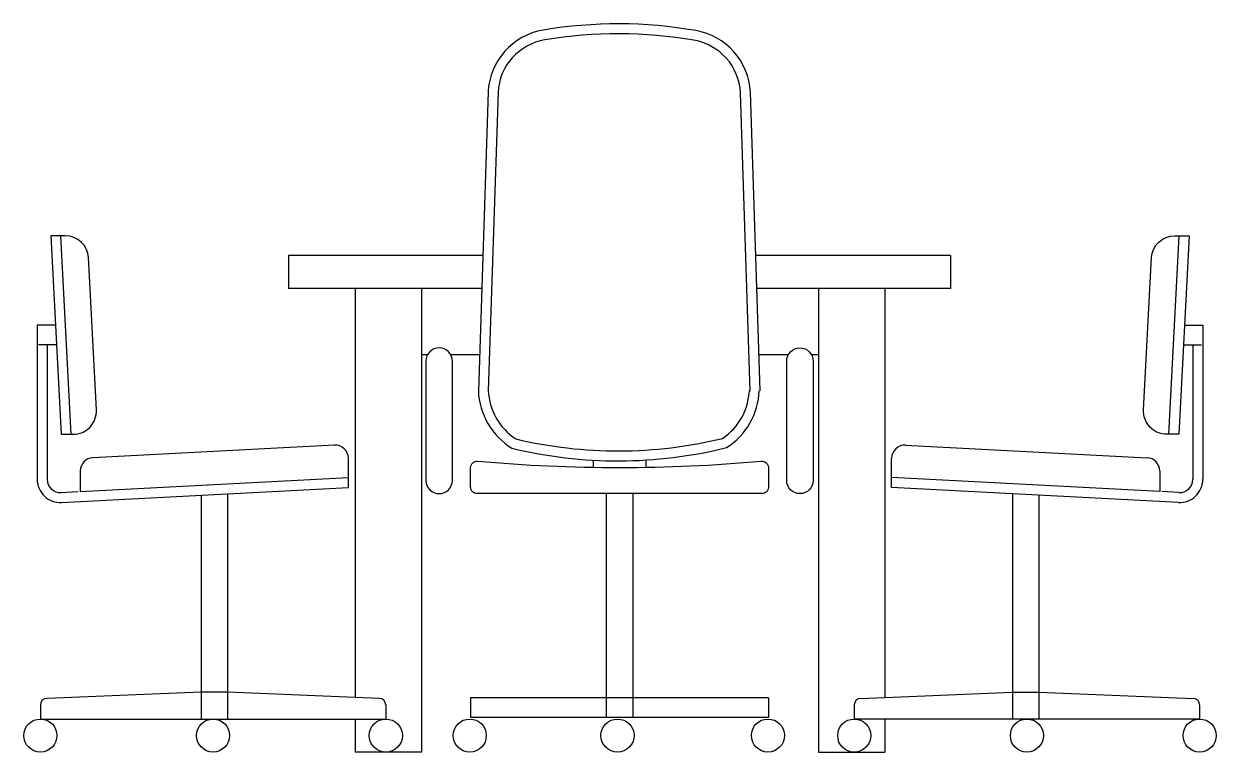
# Model space of a CAD drawing. Header units: millimetres. Extents: x -827.52 to -825.72, y 2595.11 to 2596.21.
import ezdxf

# ---------------------------------------------------------------- set-up
doc = ezdxf.new("R2010")
doc.units = ezdxf.units.MM
doc.header["$LTSCALE"] = 10
doc.layers.add('Móveis_mesas', color=2, linetype='Continuous')

msp = doc.modelspace()

# ---------------------------------------------------------------- linework, layer by layer
at = {"layer": 'Móveis_mesas', "color": 1}
for p, q in [((-827.4531, 2595.5901), (-827.4688, 2595.8901)), ((-825.795, 2595.5901), (-825.7793, 2595.8901)), ((-826.8313, 2595.8601), (-827.1248, 2595.8601)), ((-827.1248, 2595.8601), (-827.1248, 2595.8101)), ((-826.1248, 2595.8601), (-826.4189, 2595.8601)), ((-826.1248, 2595.8601), (-826.1248, 2595.8101)), ((-826.833, 2595.8101), (-827.1248, 2595.8101)), ((-827.0241, 2595.8101), (-827.0241, 2595.1928)), ((-826.9241, 2595.8101), (-826.9241, 2595.1101)), ((-826.1248, 2595.8101), (-826.4173, 2595.8101)), ((-826.3241, 2595.8101), (-826.3241, 2595.1101)), ((-826.2241, 2595.8101), (-826.2241, 2595.1928)), ((-827.4768, 2595.7551), (-827.5043, 2595.7551)), ((-827.5043, 2595.7551), (-827.5043, 2595.5221)), ((-825.7714, 2595.7551), (-825.7438, 2595.7551)), ((-825.7438, 2595.7551), (-825.7438, 2595.5221)), ((-827.4752, 2595.7251), (-827.5026, 2595.7251)), ((-827.4893, 2595.7251), (-827.4893, 2595.5221)), ((-825.7729, 2595.7251), (-825.7456, 2595.7251)), ((-825.7588, 2595.7251), (-825.7588, 2595.5221)), ((-826.9149, 2595.7101), (-826.9241, 2595.7101)), ((-826.8362, 2595.7101), (-826.8797, 2595.7101)), ((-826.3699, 2595.7101), (-826.4141, 2595.7101)), ((-826.3241, 2595.7101), (-826.3347, 2595.7101)), ((-827.0554, 2595.5738), (-827.4204, 2595.5547)), ((-826.1927, 2595.5738), (-825.8277, 2595.5547)), ((-827.0343, 2595.5099), (-827.0343, 2595.5539)), ((-826.2138, 2595.5099), (-826.2138, 2595.5539)), ((-826.6648, 2595.5511), (-826.6648, 2595.5401)), ((-826.5848, 2595.5513), (-826.5848, 2595.5405)), ((-827.4393, 2595.5347), (-827.4393, 2595.5037)), ((-827.4393, 2595.5037), (-827.0343, 2595.5249)), ((-825.8088, 2595.5037), (-826.2138, 2595.5249)), ((-825.8088, 2595.5347), (-825.8088, 2595.5037)), ((-827.4683, 2595.5021), (-827.4425, 2595.5035)), ((-827.4675, 2595.4872), (-827.0343, 2595.5099)), ((-827.2168, 2595.5003), (-827.2168, 2595.2006)), ((-826.6448, 2595.5005), (-826.6448, 2595.1622)), ((-826.6048, 2595.5005), (-826.6048, 2595.1622)), ((-825.7806, 2595.4872), (-826.2138, 2595.5099)), ((-826.0313, 2595.5003), (-826.0313, 2595.2006)), ((-825.7798, 2595.5021), (-825.8056, 2595.5035)), ((-827.2568, 2595.4982), (-827.2568, 2595.2006)), ((-825.9913, 2595.4982), (-825.9913, 2595.2006)), ((-827.2568, 2595.2006), (-827.4895, 2595.1913)), ((-827.2168, 2595.2006), (-827.2568, 2595.2006)), ((-827.2568, 2595.2006), (-827.2568, 2595.1601)), ((-826.9878, 2595.1913), (-827.2168, 2595.2006)), ((-827.2168, 2595.2006), (-827.2168, 2595.1601)), ((-826.2603, 2595.1913), (-826.0313, 2595.2006)), ((-826.0313, 2595.2006), (-826.0313, 2595.1601)), ((-826.0313, 2595.2006), (-825.9913, 2595.2006)), ((-825.9913, 2595.2006), (-825.7586, 2595.1913)), ((-825.9913, 2595.2006), (-825.9913, 2595.1601)), ((-827.4995, 2595.1813), (-827.4995, 2595.1601)), ((-826.9778, 2595.1813), (-826.9778, 2595.1601)), ((-826.3998, 2595.1922), (-826.8498, 2595.1922)), ((-826.8498, 2595.1922), (-826.8498, 2595.1622)), ((-826.3998, 2595.1922), (-826.3998, 2595.1622)), ((-826.2703, 2595.1813), (-826.2703, 2595.1601)), ((-825.7486, 2595.1813), (-825.7486, 2595.1601)), ((-827.4995, 2595.1601), (-826.9778, 2595.1601)), ((-827.0241, 2595.1601), (-827.0241, 2595.1101)), ((-826.3998, 2595.1622), (-826.8498, 2595.1622)), ((-825.7486, 2595.1601), (-826.2703, 2595.1601)), ((-826.2241, 2595.1601), (-826.2241, 2595.1101)), ((-826.9241, 2595.1101), (-827.0241, 2595.1101)), ((-826.3241, 2595.1101), (-826.2241, 2595.1101))]:
    msp.add_line(p, q, dxfattribs=at)
for points in [[(-826.4123, 2595.656), (-826.427, 2596.1067, 0.349946), (-826.5097, 2596.1999, 0.084745), (-826.7399, 2596.2006, 0.351542), (-826.8233, 2596.1072), (-826.838, 2595.656, 0.251195), (-826.7873, 2595.5692, 0.120877), (-826.4631, 2595.57, 0.247379), (-826.4137, 2595.656)], [(-826.4273, 2595.6555), (-826.442, 2596.106, 0.349478), (-826.5123, 2596.1852, 0.084745), (-826.7375, 2596.1858, 0.351073), (-826.8083, 2596.1066), (-826.823, 2595.656, 0.243113), (-826.7814, 2595.5832, 0.118991), (-826.4691, 2595.584, 0.240555), (-826.4287, 2595.6565, 0.240555)]]:
    msp.add_lwpolyline(points, format="xyb", dxfattribs=at)
for points in [[(-827.4681, 2595.5901), (-827.4499, 2595.5901, 0.429634), (-827.415, 2595.627), (-827.427, 2595.857, 0.39896), (-827.462, 2595.8901), (-827.4838, 2595.8901)], [(-825.78, 2595.5901), (-825.7982, 2595.5901, -0.429634), (-825.8332, 2595.627), (-825.8211, 2595.857, -0.39896), (-825.7862, 2595.8901), (-825.7643, 2595.8901)], [(-826.9173, 2595.7006), (-826.9173, 2595.5205, 1), (-826.8773, 2595.5205), (-826.8773, 2595.7006, 1)], [(-826.3323, 2595.7006), (-826.3323, 2595.5205, -1), (-826.3723, 2595.5205), (-826.3723, 2595.7006, -1)], [(-826.8398, 2595.5005, -0.414214), (-826.8498, 2595.5105), (-826.8498, 2595.5395, -0.440411), (-826.8389, 2595.5495, 0.044334), (-826.4107, 2595.5495, -0.440411), (-826.3998, 2595.5395), (-826.3998, 2595.5105, -0.414214), (-826.4098, 2595.5005)]]:
    msp.add_lwpolyline(points, format="xyb", close=True, dxfattribs=at)
for centre in [(-827.4995, 2595.1351), (-827.2387, 2595.1351), (-826.9778, 2595.1351), (-826.851, 2595.1351), (-826.6278, 2595.1351), (-826.4006, 2595.1351), (-826.2703, 2595.1351), (-826.0095, 2595.1351), (-825.7486, 2595.1351)]:
    msp.add_circle(centre, 0.025, dxfattribs=at)
for centre, radius, start, end in [((-827.0543, 2595.5539), 0.02, 360, 93), ((-826.1938, 2595.5539), 0.02, 87, 180), ((-827.4193, 2595.5347), 0.02, 93, 180), ((-825.8288, 2595.5347), 0.02, 360, 87), ((-827.4693, 2595.5221), 0.035, 180, 273), ((-827.4693, 2595.5221), 0.02, 180, 273), ((-825.7788, 2595.5221), 0.035, 267, 0), ((-825.7788, 2595.5221), 0.02, 267, 0), ((-827.4895, 2595.1813), 0.01, 90, 180), ((-826.9878, 2595.1813), 0.01, 360, 90), ((-826.9878, 2595.1813), 0.01, 0, 90), ((-826.9878, 2595.1813), 0.01, 0, 90), ((-826.2603, 2595.1813), 0.01, 90, 180), ((-826.2603, 2595.1813), 0.01, 90, 180), ((-826.2603, 2595.1813), 0.01, 90, 180), ((-825.7586, 2595.1813), 0.01, 0, 90)]:
    msp.add_arc(centre, radius, start, end, dxfattribs=at)

doc.saveas('drawing.dxf')
